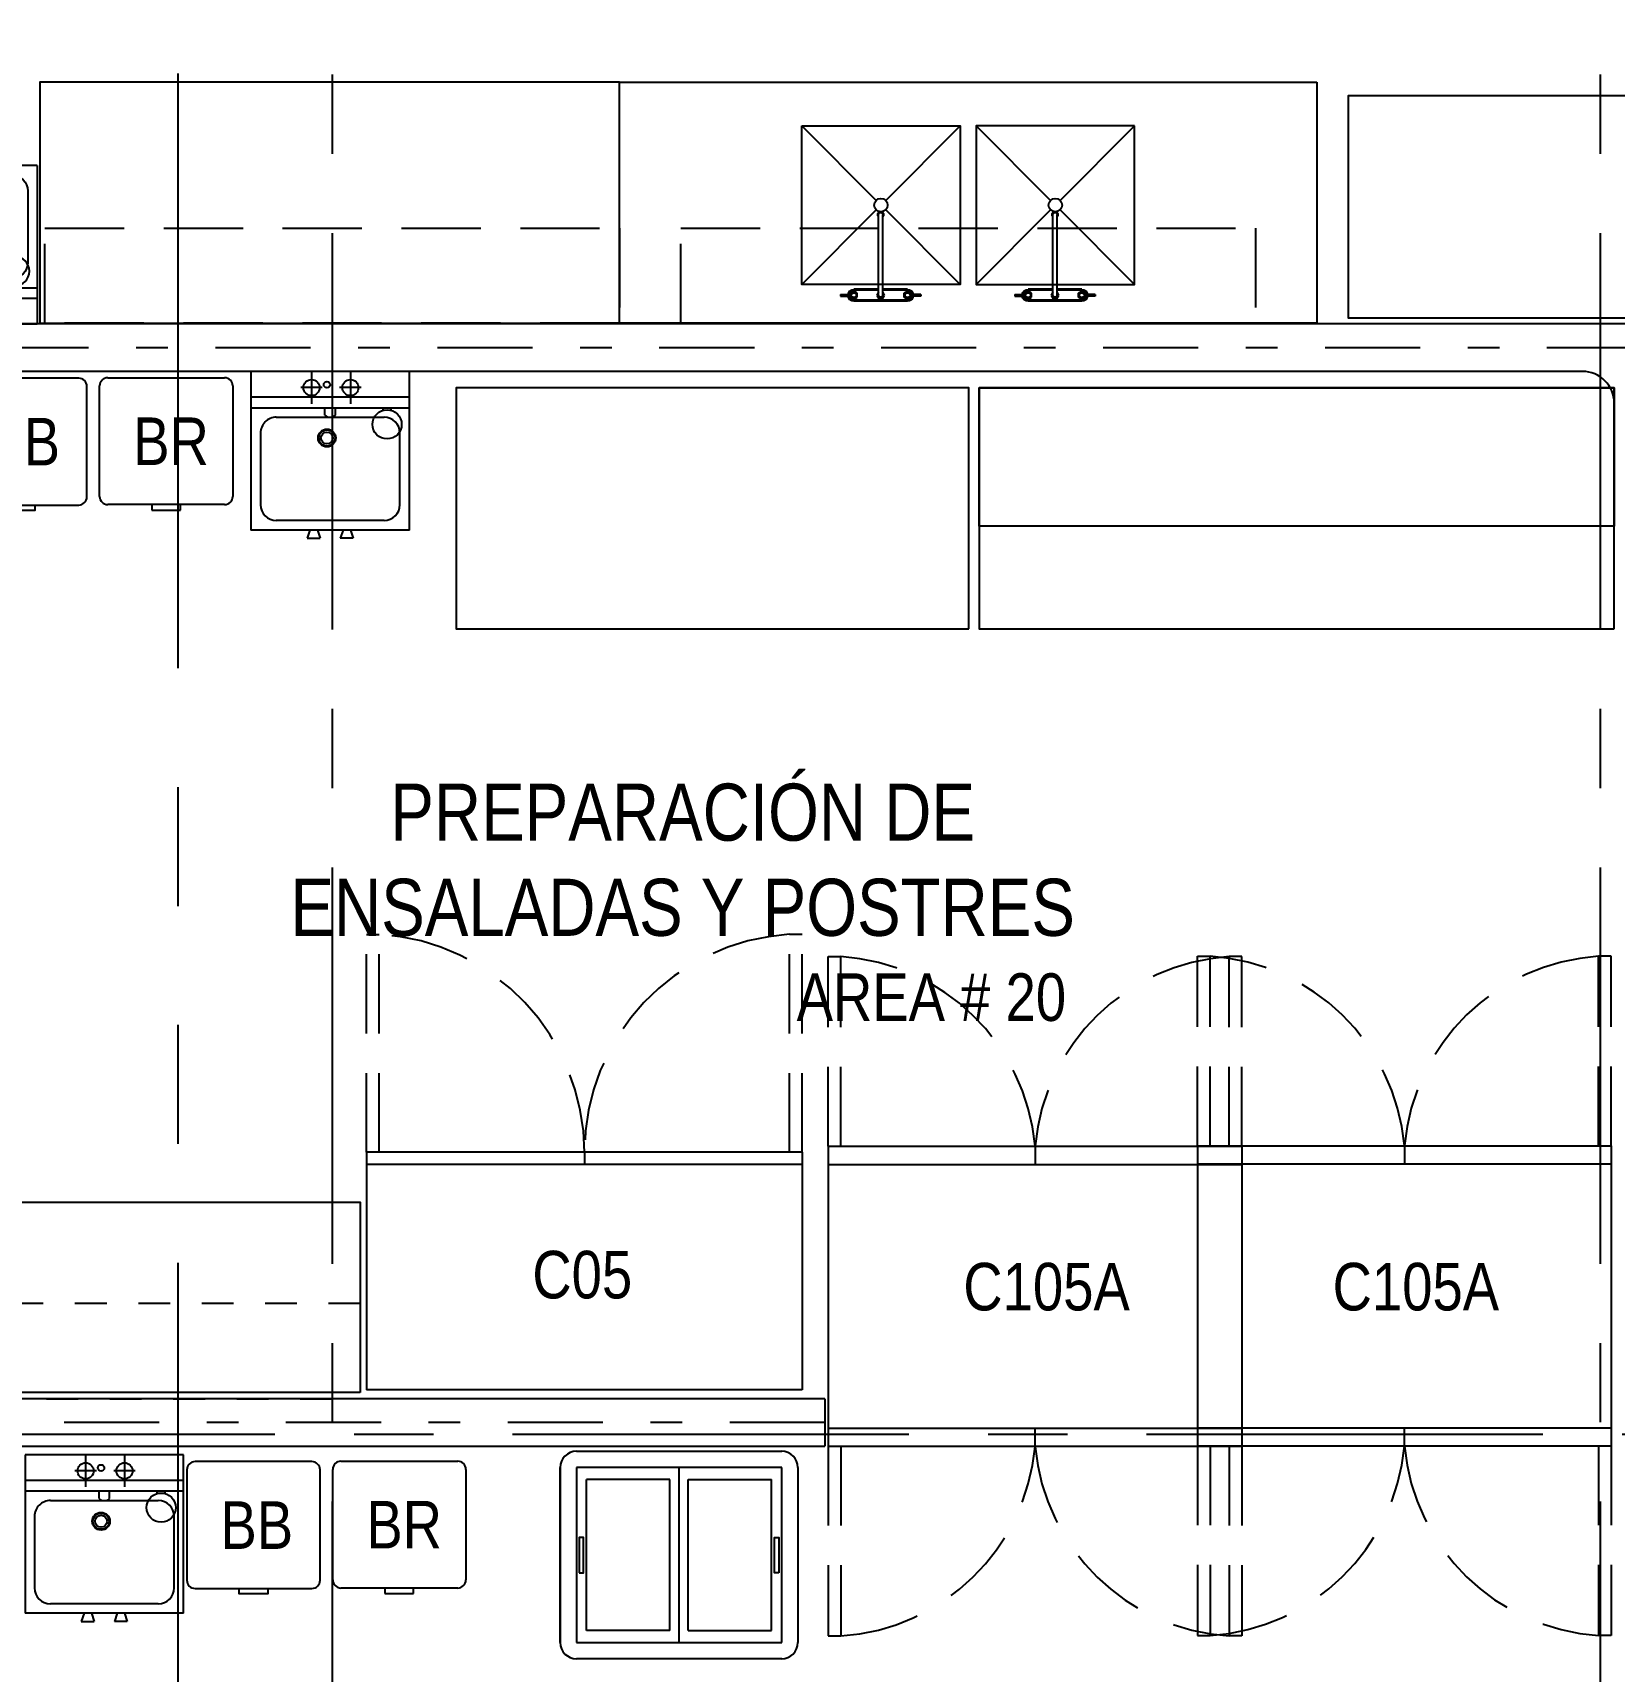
# Model space of a CAD drawing. Extents: x -28 to 149, y -33 to 76.
# Drawn here: x 27.06 to 32.04, y 16.38 to 21.54 of the extents above; entities that cross this region are included whole.
import ezdxf

# ---------------------------------------------------------------- set-up
doc = ezdxf.new("R2010")
doc.units = 0
for name, pattern in [('CENTER', [2, 1.25, -0.25, 0.25, -0.25]), ('DASHDOT', [1, 0.5, -0.25, 0, -0.25]), ('DASHDOT2', [12.7, 6.35, -3.175, 0, -3.175]), ('HIDDEN', [0.375, 0.25, -0.125]), ('PHANTOM2', [1.25, 0.625, -0.125, 0.125, -0.125, 0.125, -0.125])]:
    doc.linetypes.add(name, pattern=pattern)
for name, color, linetype in [('arq-ejes', 1, 'DASHDOT2'), ('arq-ejes-principales', 1, 'CENTER'), ('arq-equipamiento', 1, 'Continuous'), ('arq-hatch', 252, 'Continuous'), ('arq-indicacion de corte', 5, 'PHANTOM2'), ('arq-mobiliario', 1, 'Continuous'), ('arq-mobiliario sanitario', 1, 'Continuous'), ('arq-pared mamposteria', 4, 'Continuous'), ('arq-san', 1, 'Continuous'), ('arq-text-area', 3, 'Continuous'), ('arq-text-codigo', 1, 'Continuous'), ('arq-text-equipamiento', 2, 'Continuous')]:
    doc.layers.add(name, color=color, linetype=linetype)
doc.styles.add('dape 2', font='ARIALN.TTF', dxfattribs={"height": 2.5})

# ---------------------------------------------------------------- blocks, each defined once
blk = doc.blocks.new('BB')
for points in [[(0.1842, 0), (-0.1842, 0)], [(-0.21, -0.0258), (-0.21, -0.3742)], [(0.21, -0.3742), (0.21, -0.0258)], [(-0.1842, -0.4), (0.1842, -0.4)]]:
    blk.add_lwpolyline(points)
blk.add_lwpolyline([(0.0452, -0.4), (0.0452, -0.4171), (-0.0452, -0.4171), (-0.0452, -0.4)], close=True)
for centre, start, end in [((0.1842, -0.0258), 0, 90), ((-0.1842, -0.0258), 90, 180), ((-0.1842, -0.3742), 180, 270), ((0.1842, -0.3742), 270, 0)]:
    blk.add_arc(centre, 0.0258, start, end)
blk = doc.blocks.new('BR')
for p, q in [((-0.21, -0.3742), (-0.21, -0.0258)), ((-0.1842, 0), (0.1842, 0)), ((0.21, -0.0258), (0.21, -0.3742)), ((0.1842, -0.4), (-0.1842, -0.4)), ((-0.0452, -0.4), (-0.0452, -0.4171)), ((0.0452, -0.4), (-0.0452, -0.4)), ((0.0452, -0.4171), (0.0452, -0.4)), ((-0.0452, -0.4171), (0.0452, -0.4171))]:
    blk.add_line(p, q)
for centre, start, end in [((-0.1842, -0.0258), 90, 180), ((0.1842, -0.0258), 0, 90), ((-0.1842, -0.3742), 180, 270), ((0.1842, -0.3742), 270, 0)]:
    blk.add_arc(centre, 0.0258, start, end)
blk = doc.blocks.new('C05dwg')
for p, q in [((0, 0), (0, 1.3748)), ((0.7493, 1.3748), (0, 1.3748)), ((0.7112, 0), (0.7112, 1.3748)), ((0.7493, 0), (0.7493, 1.3748)), ((0.7493, 0.6874), (0.7112, 0.6874)), ((0.7493, 0), (0, 0))]:
    blk.add_line(p, q)
at = {"linetype": 'HIDDEN'}
for p, q in [((0.7493, 1.3748), (1.4367, 1.3748)), ((1.4367, 1.3748), (1.4367, 1.3348)), ((0.7493, 1.3348), (1.4367, 1.3348)), ((0.7493, 0.04), (1.4367, 0.04)), ((0.7493, 0), (1.4367, 0)), ((1.4367, 0), (1.4367, 0.04))]:
    blk.add_line(p, q, dxfattribs=at)
for centre, start, end in [((0.7485, 1.3769), 270.0706, 356.4964), ((0.7485, -0.0021), 3.5036, 89.9294)]:
    blk.add_arc(centre, 0.6895, start, end, dxfattribs=at)
blk = doc.blocks.new('LAV.')
for p, q in [((0.1656, 0.5), (0.1569, 0.5254)), ((0.1569, 0.5254), (0.1975, 0.5254)), ((0.1889, 0.5), (0.1975, 0.5254)), ((0.302, 0.5254), (0.2613, 0.5254)), ((0.27, 0.5), (0.2613, 0.5254)), ((0.2933, 0.5), (0.302, 0.5254)), ((-0.0206, 0.5), (0.4794, 0.5)), ((-0.0206, 0.5), (-0.0206, 0)), ((0.0594, 0.47), (0.3994, 0.47)), ((0.4794, 0), (0.4794, 0.5)), ((0.0094, 0.42), (0.0094, 0.1943)), ((0.4494, 0.1943), (0.4494, 0.42)), ((0.4794, 0.1143), (-0.0206, 0.1143)), ((0.0374, 0.1224), (0.0374, 0.1143)), ((0.3994, 0.1443), (0.0594, 0.1443)), ((0.0628, 0.1224), (0.0628, 0.1143)), ((0.2128, 0.1381), (0.2128, 0.1143)), ((0.2461, 0.1381), (0.2461, 0.1143)), ((-0.0206, 0.081), (0.4794, 0.081)), ((0.1658, 0), (0.1658, 0.1016)), ((0.2883, 0), (0.2883, 0.1016)), ((0.1318, 0.0508), (0.1998, 0.0508)), ((0.2544, 0.0508), (0.3223, 0.0508)), ((-0.0206, 0), (0.4794, 0))]:
    blk.add_line(p, q)
for centre, radius in [((0.0501, 0.1667), 0.046), ((0.2397, 0.2097), 0.028), ((0.1658, 0.0508), 0.0254), ((0.2397, 0.0416), 0.0102), ((0.2883, 0.0508), 0.0254)]:
    blk.add_circle(centre, radius)
at = {"color": 251}
for radius in [0.0254, 0.0188]:
    blk.add_circle((0.2397, 0.2097), radius, dxfattribs=at)
for centre, radius, start, end in [((0.0594, 0.42), 0.05, 90, 180), ((0.3994, 0.42), 0.05, 0, 90), ((0.0594, 0.1943), 0.05, 180, 270), ((0.3994, 0.1943), 0.05, 270, 0), ((0.2294, 0.1195), 0.025, 48.2195, 131.7805)]:
    blk.add_arc(centre, radius, start, end)
blk = doc.blocks.new('C105A')
at = {"linetype": 'HIDDEN'}
for p, q in [((0, 0.4731), (0, 1.0709)), ((0, 1.0709), (0.04, 1.0709)), ((0.04, 0.4731), (0.04, 1.0709)), ((1.2649, 0.4731), (1.2649, 1.0709)), ((1.3049, 1.0709), (1.2649, 1.0709)), ((1.3049, 0.4731), (1.3049, 1.0709)), ((0, -0.4731), (0, -1.0709)), ((0.04, -0.4731), (0.04, -1.0709)), ((1.2649, -0.4731), (1.2649, -1.0709)), ((1.3049, -0.4731), (1.3049, -1.0709)), ((0, -1.0709), (0.04, -1.0709)), ((1.3049, -1.0709), (1.2649, -1.0709))]:
    blk.add_line(p, q, dxfattribs=at)
for p, q in [((0, 0.4731), (1.3049, 0.4731)), ((0, 0.4731), (0, -0.4731)), ((0.6525, 0.4731), (0.6525, 0.4159)), ((1.3049, 0.4731), (1.3049, -0.4731)), ((0, 0.4159), (1.3049, 0.4159)), ((0, -0.4159), (1.3049, -0.4159)), ((0.6525, -0.4731), (0.6525, -0.4159)), ((0, -0.4731), (1.3049, -0.4731))]:
    blk.add_line(p, q)
for centre, start, end in [((-0.0024, 0.4148), 5.1992, 86.2993), ((1.3074, 0.4148), 93.7007, 174.8008), ((-0.0024, -0.4148), 273.7007, 354.8008), ((1.3074, -0.4148), 185.1992, 266.2993)]:
    blk.add_arc(centre, 0.6575, start, end, dxfattribs=at)
blk = doc.blocks.new('C33')
for p, q in [((-0.3239, 0.6541), (0.3239, 0.6541)), ((-0.3747, 0.0508), (-0.3747, 0.6033)), ((-0.3747, 0.6033), (-0.3747, 0.0508)), ((0.3239, 0.6033), (-0.3239, 0.6033)), ((-0.3239, 0.6033), (-0.3239, 0.0508)), ((0, 0.0508), (0, 0.6033)), ((0.3239, 0.0508), (0.3239, 0.6033)), ((0.3747, 0.6033), (0.3747, 0.0508)), ((-0.2921, 0.0889, 0.0009), (-0.2921, 0.5652, 0.0009)), ((-0.0286, 0.5652, 0.0009), (-0.2921, 0.5652, 0.0009)), ((-0.0286, 0.0889, 0.0009), (-0.0286, 0.5652, 0.0009)), ((0.0286, 0.5652, 0.0009), (0.2921, 0.5652, 0.0009)), ((0.0286, 0.0889, 0.0009), (0.0286, 0.5652, 0.0009)), ((0.2921, 0.0889, 0.0009), (0.2921, 0.5652, 0.0009)), ((-0.0286, 0.0889, 0.0009), (-0.2921, 0.0889, 0.0009)), ((0.0286, 0.0889, 0.0009), (0.2921, 0.0889, 0.0009)), ((-0.3239, 0.0508), (0.3239, 0.0508)), ((0.3239, 0), (-0.3239, 0))]:
    blk.add_line(p, q)
for points in [[(-0.3152, 0.2713), (-0.3016, 0.2713), (-0.3016, 0.3828), (-0.3152, 0.3828)], [(0.3152, 0.2713), (0.3016, 0.2713), (0.3016, 0.3828), (0.3152, 0.3828)]]:
    blk.add_lwpolyline(points, close=True)
for centre, start, end in [((-0.3239, 0.6033), 90, 180), ((0.3239, 0.6033), 0, 90), ((-0.3239, 0.0508), 180, 270), ((0.3239, 0.0508), 270, 0)]:
    blk.add_arc(centre, 0.0508, start, end)
blk = doc.blocks.new('PILE02')
for p, q in [((0, 0.76), (2.2, 0.76)), ((0, 0), (0, 0.76)), ((2.2, 0.76), (2.2, 0)), ((0.81, 0.3872), (0.575, 0.6223)), ((0.84, 0.3872), (1.075, 0.6223)), ((1.36, 0.3872), (1.125, 0.6223)), ((1.39, 0.3872), (1.625, 0.6223)), ((0.575, 0.1223), (0.81, 0.3573)), ((1.075, 0.1223), (0.84, 0.3573)), ((1.125, 0.1223), (1.36, 0.3573)), ((1.625, 0.1223), (1.39, 0.3573)), ((2.2, 0), (0, 0))]:
    blk.add_line(p, q)
at = {"extrusion": (2.03808e-18, -0.016642, 0.999862)}
for p, q in [((0.8175, 0.0882, -0.0042), (0.8175, 0.3422)), ((0.8308, 0.0882, -0.0042), (0.8308, 0.3422)), ((1.3674, 0.0882, -0.0042), (1.3674, 0.3422)), ((1.3806, 0.0882, -0.0042), (1.3806, 0.3422)), ((0.8175, 0.1068, -0.0039), (0.7395, 0.1068, -0.0039)), ((0.8175, 0.1041, -0.004), (0.7395, 0.1041, -0.004)), ((0.9088, 0.1068, -0.0039), (0.8308, 0.1068, -0.0039)), ((0.9088, 0.1041, -0.004), (0.8308, 0.1041, -0.004)), ((1.3674, 0.1068, -0.0039), (1.2893, 0.1068, -0.0039)), ((1.3674, 0.1041, -0.004), (1.2893, 0.1041, -0.004)), ((1.4587, 0.1068, -0.0039), (1.3806, 0.1068, -0.0039)), ((1.4587, 0.1041, -0.004), (1.3806, 0.1041, -0.004)), ((0.6972, 0.0909, -0.0042), (0.7325, 0.0909, -0.0042)), ((0.6972, 0.0909, -0.0042), (0.6972, 0.0856, -0.0043)), ((0.6972, 0.0856, -0.0043), (0.7325, 0.0856, -0.0043)), ((0.7395, 0.1007, -0.004), (0.7287, 0.0945, -0.0041)), ((0.7287, 0.0945, -0.0041), (0.7287, 0.0909, -0.0042)), ((0.7287, 0.0856, -0.0043), (0.7287, 0.082, -0.0043)), ((0.7287, 0.082, -0.0043), (0.7395, 0.0758, -0.0044)), ((0.7503, 0.0945, -0.0041), (0.7395, 0.1007, -0.004)), ((0.7395, 0.0758, -0.0044), (0.7503, 0.082, -0.0043)), ((0.9088, 0.0724, -0.0045), (0.7395, 0.0724, -0.0045)), ((0.9088, 0.0697, -0.0045), (0.7395, 0.0697, -0.0045)), ((0.7503, 0.082, -0.0043), (0.7503, 0.0945, -0.0041)), ((0.8175, 0.0983, -0.0041), (0.8117, 0.0882, -0.0042)), ((0.8117, 0.0882, -0.0042), (0.8179, 0.0775, -0.0044)), ((0.8179, 0.0775, -0.0044), (0.8304, 0.0775, -0.0044)), ((0.8304, 0.0775, -0.0044), (0.8366, 0.0882, -0.0042)), ((0.8366, 0.0882, -0.0042), (0.8308, 0.0983, -0.0041)), ((0.8981, 0.0945, -0.0041), (0.9088, 0.1007, -0.004)), ((0.8981, 0.082, -0.0043), (0.8981, 0.0945, -0.0041)), ((0.9088, 0.0758, -0.0044), (0.8981, 0.082, -0.0043)), ((0.9088, 0.1007, -0.004), (0.9196, 0.0945, -0.0041)), ((0.9196, 0.082, -0.0043), (0.9088, 0.0758, -0.0044)), ((0.9512, 0.0909, -0.0042), (0.9158, 0.0909, -0.0042)), ((0.9512, 0.0856, -0.0043), (0.9158, 0.0856, -0.0043)), ((0.9196, 0.0945, -0.0041), (0.9196, 0.0909, -0.0042)), ((0.9196, 0.0856, -0.0043), (0.9196, 0.082, -0.0043)), ((0.9512, 0.0909, -0.0042), (0.9512, 0.0856, -0.0043)), ((1.247, 0.0909, -0.0042), (1.247, 0.0856, -0.0043)), ((1.247, 0.0909, -0.0042), (1.2824, 0.0909, -0.0042)), ((1.247, 0.0856, -0.0043), (1.2824, 0.0856, -0.0043)), ((1.2893, 0.1007, -0.004), (1.2786, 0.0945, -0.0041)), ((1.2786, 0.0945, -0.0041), (1.2786, 0.0909, -0.0042)), ((1.2786, 0.0856, -0.0043), (1.2786, 0.082, -0.0043)), ((1.2786, 0.082, -0.0043), (1.2893, 0.0758, -0.0044)), ((1.3001, 0.0945, -0.0041), (1.2893, 0.1007, -0.004)), ((1.2893, 0.0758, -0.0044), (1.3001, 0.082, -0.0043)), ((1.4587, 0.0724, -0.0045), (1.2893, 0.0724, -0.0045)), ((1.4587, 0.0697, -0.0045), (1.2893, 0.0697, -0.0045)), ((1.3001, 0.082, -0.0043), (1.3001, 0.0945, -0.0041)), ((1.3674, 0.0983, -0.0041), (1.3616, 0.0882, -0.0042)), ((1.3616, 0.0882, -0.0042), (1.3678, 0.0775, -0.0044)), ((1.3678, 0.0775, -0.0044), (1.3802, 0.0775, -0.0044)), ((1.3802, 0.0775, -0.0044), (1.3864, 0.0882, -0.0042)), ((1.3864, 0.0882, -0.0042), (1.3806, 0.0983, -0.0041)), ((1.4479, 0.0945, -0.0041), (1.4587, 0.1007, -0.004)), ((1.4479, 0.082, -0.0043), (1.4479, 0.0945, -0.0041)), ((1.4587, 0.0758, -0.0044), (1.4479, 0.082, -0.0043)), ((1.4587, 0.1007, -0.004), (1.4694, 0.0945, -0.0041)), ((1.4694, 0.082, -0.0043), (1.4587, 0.0758, -0.0044)), ((1.501, 0.0909, -0.0042), (1.4656, 0.0909, -0.0042)), ((1.501, 0.0856, -0.0043), (1.4656, 0.0856, -0.0043)), ((1.4694, 0.0945, -0.0041), (1.4694, 0.0909, -0.0042)), ((1.4694, 0.0856, -0.0043), (1.4694, 0.082, -0.0043)), ((1.501, 0.0909, -0.0042), (1.501, 0.0856, -0.0043))]:
    blk.add_line(p, q, dxfattribs=at)
for points in [[(0.575, 0.6223), (1.075, 0.6223), (1.075, 0.1223), (0.575, 0.1223)], [(1.625, 0.6223), (1.125, 0.6223), (1.125, 0.1223), (1.625, 0.1223)]]:
    blk.add_lwpolyline(points, close=True)
for centre in [(0.825, 0.3723), (1.375, 0.3723)]:
    blk.add_circle(centre, 0.0212)
at = {"extrusion": (-5.89806e-17, 0.016642, -0.999862)}
for centre, major_axis, start_param, end_param in [((0.8242, 0.3422), (-0.00655, 0.00655, 0.00011), 4.722594, 9.414573), ((1.374, 0.3422), (-0.00655, 0.00655, 0.00011), 4.722594, 9.414573), ((0.7395, 0.0882, -0.0042), (-0.0131, 0.0131, 0.0002), 5.64114, 7.068583), ((0.9088, 0.0882, -0.0042), (-0.0112, 0.0112, 0.0002), 0.785398, 2.188739), ((1.2893, 0.0882, -0.0042), (-0.0131, 0.0131, 0.0002), 5.64114, 7.068583), ((1.4587, 0.0882, -0.0042), (-0.0112, 0.0112, 0.0002), 0.785398, 2.188739), ((0.7395, 0.0882, -0.0042), (-0.0131, 0.0131, 0.0002), 3.926991, 5.354434), ((0.9088, 0.0882, -0.0042), (-0.0131, 0.0131, 0.0002), 2.499547, 3.926991), ((1.2893, 0.0882, -0.0042), (-0.0131, 0.0131, 0.0002), 3.926991, 5.354434), ((1.4587, 0.0882, -0.0042), (-0.0131, 0.0131, 0.0002), 2.499547, 3.926991)]:
    blk.add_ellipse(centre, major_axis=major_axis, ratio=1, start_param=start_param, end_param=end_param, dxfattribs=at)
at = {"extrusion": (-6.93889e-17, 0.016642, -0.999862)}
for centre in [(0.8242, 0.3422), (1.374, 0.3422)]:
    blk.add_ellipse(centre, major_axis=(-0.00468, 0.00468, 0.00008), ratio=1, start_param=5.497787, end_param=8.63938, dxfattribs=at)
at = {"extrusion": (-8.32667e-17, 0.016642, -0.999862)}
for centre in [(0.7395, 0.0882, -0.0042), (1.2893, 0.0882, -0.0042)]:
    blk.add_ellipse(centre, major_axis=(-0.0112, 0.0112, 0.0002), ratio=1, start_param=5.665243, end_param=7.068583, dxfattribs=at)
at = {"extrusion": (-5.72459e-17, 0.016642, -0.999862)}
for centre in [(0.9088, 0.0882, -0.0042), (1.4587, 0.0882, -0.0042)]:
    blk.add_ellipse(centre, major_axis=(-0.0131, 0.0131, 0.0002), ratio=1, start_param=0.785398, end_param=2.212842, dxfattribs=at)
at = {"extrusion": (-6.59195e-17, 0.016642, -0.999862)}
for centre in [(0.7395, 0.0882, -0.0042), (1.2893, 0.0882, -0.0042)]:
    blk.add_ellipse(centre, major_axis=(-0.0112, 0.0112, 0.0002), ratio=1, start_param=3.926991, end_param=5.330332, dxfattribs=at)
at = {"extrusion": (-6.07153e-17, 0.016642, -0.999862)}
for centre in [(0.7395, 0.0882, -0.0042), (1.2893, 0.0882, -0.0042)]:
    blk.add_ellipse(centre, major_axis=(-0.00526, 0.00526, 0.00009), ratio=1, start_param=5.861296, end_param=11.417464, dxfattribs=at)
at = {"extrusion": (3.81639e-17, 0.016642, -0.999862)}
for centre in [(0.8242, 0.0882, -0.0042), (1.374, 0.0882, -0.0042)]:
    blk.add_ellipse(centre, major_axis=(-0.00468, 0.00468, 0.00008), ratio=1, start_param=2.356194, end_param=5.497787, dxfattribs=at)
at = {"extrusion": (-6.76542e-17, 0.016642, -0.999862)}
blk.add_ellipse((0.9088, 0.0882, -0.0042), major_axis=(-0.00526, 0.00526, 0.00009), ratio=1, start_param=2.719703, end_param=8.275871, dxfattribs=at)
at = {"extrusion": (-6.41848e-17, 0.016642, -0.999862)}
for centre, major_axis, start_param, end_param in [((0.9088, 0.0882, -0.0042), (-0.0112, 0.0112, 0.0002), 2.52365, 3.926991), ((1.4587, 0.0882, -0.0042), (-0.00526, 0.00526, 0.00009), 2.719703, 8.275871), ((1.4587, 0.0882, -0.0042), (-0.0112, 0.0112, 0.0002), 2.52365, 3.926991)]:
    blk.add_ellipse(centre, major_axis=major_axis, ratio=1, start_param=start_param, end_param=end_param, dxfattribs=at)

msp = doc.modelspace()

# ---------------------------------------------------------------- hatches: boundary and pattern name
at = {"layer": 'arq-hatch'}
h = msp.add_hatch(dxfattribs=at)
h.set_pattern_fill('LINE', color=8, scale=0.02, angle=45, style=0)
h.set_pattern_definition([(45, (56.22398, 4.97406), (-0.04490128, 0.04490128), [])])
h.paths.add_polyline_path([(56.306, 6.62), (56.176, 6.67), (56.176, 4.4481), (56.306, 4.4966)])
h.paths.add_polyline_path([(56.3053, 4.0878), (56.176, 4.1375), (56.176, 3.9938), (56.0849, 3.9938), (56.1349, 3.8639), (56.3049, 3.8639)])
h.paths.add_polyline_path([(55.7735, 3.9938), (53.9322, 3.9938), (53.9322, 3.8638), (54.1448, 3.8638), (55.1734, 3.8638), (55.7249, 3.8638)])
h.paths.add_polyline_path([(53.9322, 3.9938), (53.8322, 3.9938), (53.8322, 3.8638), (53.9322, 3.8638)])
h.paths.add_polyline_path([(53.8322, 3.9938), (53.5432, 3.9938), (53.5932, 3.8638), (53.8322, 3.8638)])
h.paths.add_polyline_path([(-0.1776, 4.5303), (-0.3076, 4.4803), (-0.3076, 4.2812), (-0.1776, 4.2812)])
h.paths.add_polyline_path([(-0.1776, 4.2812), (-0.3076, 4.2812), (-0.3076, 4.1562), (-0.1776, 4.1562)])
h.paths.add_polyline_path([(0, 4.0803), (-0.1776, 4.0803), (-0.1776, 4.1562), (-0.3076, 4.1562), (-0.3076, 3.9503), (0, 3.9503)])
h.paths.add_polyline_path([(0.2724, 4.0803), (0, 4.0803), (0, 3.9503), (0.2224, 3.9503)])
h.paths.add_polyline_path([(10.3138, 5.6199), (8.2571, 5.6238), (8.2772, 5.57), (8.7716, 5.57), (9.8002, 5.57), (10.2946, 5.57)])
h.paths.add_polyline_path([(10.3446, 5.7), (8.2287, 5.7), (8.2571, 5.6238), (10.3138, 5.6199)])
h.paths.add_polyline_path([(12.7719, 5.7), (10.656, 5.7), (10.6862, 5.6192), (12.7393, 5.6153)])
h.paths.add_polyline_path([(12.7393, 5.6153), (10.6862, 5.6192), (10.7046, 5.57), (11.199, 5.57), (12.2275, 5.57), (12.2275, 5.5701), (12.7219, 5.5701)])
h.paths.add_polyline_path([(13.1, 5.7), (13.0833, 5.7), (13.1, 5.6552)])
h.paths.add_polyline_path([(56.306, 8.6376), (56.1754, 8.6878), (56.1754, 8.1159), (56.1754, 8.0999), (56.1754, 8.05), (56.306, 8.05)])
h.paths.add_polyline_path([(56.306, 8.05), (56.1754, 8.05), (56.1754, 7.2312), (56, 7.2312), (56.175, 7.2256), (56, 7.22), (56.175, 7.22), (56.175, 6.981), (56.306, 7.03)])
h.paths.add_polyline_path([(49.6461, 35.08), (48.5573, 35.08), (48.5087, 34.95), (49.6461, 34.95)])
h.paths.add_polyline_path([(50.5797, 35.08), (49.6461, 35.08), (49.6461, 34.95), (50.6297, 34.95)])
h.paths.add_polyline_path([(51.0789, 35.08), (50.9883, 35.08), (50.9397, 34.95), (51.0789, 34.95)])
h.paths.add_polyline_path([(51.2289, 35.08), (51.0789, 35.08), (51.0789, 34.95), (51.2289, 34.95)])
h.paths.add_polyline_path([(53.0056, 35.08), (51.2289, 35.08), (51.2289, 34.95), (53.0556, 34.95)])
h.paths.add_polyline_path([(20.5106, 35.08), (20, 35.08), (20, 34.9502), (20.5106, 34.9502)])
h.paths.add_polyline_path([(20, 35.08), (19.482, 35.08), (19.482, 34.9502), (20, 34.9502)])
h.paths.add_polyline_path([(42.086, 35.08), (41.0575, 35.08), (41.0575, 34.95), (42.086, 34.95)])
h.paths.add_polyline_path([(41.0575, 35.08), (40.563, 35.08), (40.513, 34.95), (41.0575, 34.95)])
h.paths.add_polyline_path([(42.5804, 35.08), (42.086, 35.08), (42.086, 34.95), (42.629, 34.95)])
edge = h.paths.add_edge_path()
edge.add_line((34.5796, 35.08), (34.4, 35.08))
edge.add_arc((34.4, 34.98), 0.1, 90, 180)
edge.add_line((34.3, 34.98), (34.3, 34.95))
edge.add_line((34.3, 34.95), (34.6282, 34.95))
edge.add_line((34.6282, 34.95), (34.5796, 35.08))
h.paths.add_polyline_path([(37.0056, 35.08), (34.9882, 35.08), (34.9382, 34.95), (37.0541, 34.95)])
h.paths.add_polyline_path([(39.4373, 35.08), (37.4141, 35.08), (37.3641, 34.95), (39.4858, 34.95)])
h.paths.add_polyline_path([(18.573, 35.0802), (17.3999, 35.0802), (17.3999, 34.9502), (18.6216, 34.9502)])
h.paths.add_polyline_path([(19.482, 35.08), (18.9876, 35.08), (18.9391, 34.9502), (19.482, 34.9502)])
h.paths.add_polyline_path([(20.9731, 35.08), (20.5106, 35.08), (20.5106, 34.9502), (20.9731, 34.9502)])
h.paths.add_polyline_path([(8.5108, 34.95), (8.5594, 35.08), (10.5792, 35.08), (10.6292, 34.95)])
edge = h.paths.add_edge_path()
edge.add_line((10.9417, 34.95), (10.9903, 35.08))
edge.add_line((10.9903, 35.08), (13.0077, 35.08))
edge.add_line((13.0077, 35.08), (13.0327, 35.015))
edge.add_line((13.0327, 35.015), (13.0577, 34.95))
edge.add_line((13.0577, 34.95), (10.9417, 34.95))

# ---------------------------------------------------------------- linework, layer by layer
at = {"layer": 'arq-ejes', "linetype": 'DASHDOT', "ltscale": 0.6}
for p, q in [((33.5318, 20.5515), (25.5909, 20.5515)), ((29.5542, 17.1622), (25.5889, 17.1622))]:
    msp.add_line(p, q, dxfattribs=at)
at = {"layer": 'arq-ejes-principales'}
for p, q in [((28, 36.9128), (28, -2.6791)), ((32, 36.9128), (32, -2.6791)), ((-5.4309, 17.125), (59.9297, 17.125))]:
    msp.add_line(p, q, dxfattribs=at)
at = {"layer": 'arq-indicacion de corte', "ltscale": 3}
msp.add_line((27.513, 40.1657), (27.513, -7.9084), dxfattribs=at)
at = {"layer": 'arq-mobiliario'}
for points in [[(28.906, 21.3888), (27.0774, 21.3888), (27.0774, 20.6288), (28.906, 20.6288)], [(33.3713, 21.3454), (31.2053, 21.3454), (31.2053, 20.6454), (33.3713, 20.6454)], [(30.0406, 20.4245), (32.0441, 20.4245), (32.0441, 19.9888), (30.0406, 19.9888)]]:
    msp.add_lwpolyline(points, close=True, dxfattribs=at)
at = {"layer": 'arq-mobiliario', "linetype": 'HIDDEN'}
for points in [[(27.0937, 20.9288), (28.9059, 20.9288), (28.9059, 20.6288), (27.0937, 20.6288)], [(29.0999, 20.9288), (30.9121, 20.9288), (30.9121, 20.6288), (29.0999, 20.6288)]]:
    msp.add_lwpolyline(points, close=True, dxfattribs=at)
at = {"layer": 'arq-mobiliario'}
for points in [[(30.0084, 19.6645), (30.0084, 19.6645), (30.0084, 20.4245), (28.3906, 20.4245), (28.3906, 20.4245), (28.3906, 19.6645), (30.0084, 19.6645)], [(32.0441, 19.6645), (32.0441, 19.6645), (32.0441, 20.4245), (30.0406, 20.4245), (30.0406, 20.4245), (30.0406, 19.6645), (32.0441, 19.6645)], [(26.4989, 17.8572), (28.0887, 17.8572), (28.0887, 17.2572)], [(28.0887, 17.2572), (28.0887, 17.2572), (28.0887, 17.2572), (26.4989, 17.2572)]]:
    msp.add_lwpolyline(points, dxfattribs=at)
at = {"layer": 'arq-mobiliario', "linetype": 'HIDDEN', "ltscale": 0.4}
msp.add_lwpolyline([(28.0887, 17.5372), (26.4989, 17.5372), (26.4989, 17.2372), (28.0887, 17.2372)], dxfattribs=at)
at = {"layer": 'arq-pared mamposteria'}
for p, q in [((32.1941, 20.6265), (25.5909, 20.6265)), ((31.9441, 20.4765), (25.8409, 20.4765)), ((29.5542, 17.2372), (25.8389, 17.2372)), ((25.5889, 17.0872), (29.5542, 17.0872))]:
    msp.add_line(p, q, dxfattribs=at)
msp.add_lwpolyline([(29.5542, 17.2372), (29.5542, 17.0872)], dxfattribs=at)
msp.add_arc((31.9441, 20.3765), 0.1, 360, 90, dxfattribs=at)

# ---------------------------------------------------------------- block references
at = {"layer": 'arq-equipamiento'}
for name, p in [('BB', (27.0164, 20.4553)), ('BR', (27.4765, 20.4567)), ('C105A', (29.5649, 17.5603)), ('C105A', (30.7299, 17.5615)), ('C33', (29.0941, 16.4172)), ('BB', (27.7516, 17.0388)), ('BR', (28.2118, 17.0402))]:
    msp.add_blockref(name, p, dxfattribs=at)
at = {"layer": 'arq-equipamiento', "rotation": 90}
msp.add_blockref('C05dwg', (29.483, 17.2649), dxfattribs=at)
at = {"layer": 'arq-mobiliario sanitario'}
msp.add_blockref('PILE02', (28.906, 20.6288), dxfattribs=at)
at = {"layer": 'arq-san', "xscale": -1}
msp.add_blockref('LAV.', (27.0491, 20.626), dxfattribs=at)
at = {"layer": 'arq-san', "rotation": 180}
for p in [(28.2232, 20.4765), (27.5106, 17.0605)]:
    msp.add_blockref('LAV.', p, dxfattribs=at)

# ---------------------------------------------------------------- texts
at = {"layer": 'arq-text-area', "insert": (27.6377, 19.1769), "char_height": 0.18, "width": 2.909108, "attachment_point": 1, "style": 'dape 2'}
msp.add_mtext('\\pi0.54584;PREPARACIÓN DE\\P\\pi0.23059;ENSALADAS Y POSTRES ', dxfattribs=at)
at = {"layer": 'arq-text-codigo', "style": 'dape 2'}
msp.add_text('AREA # 20', height=0.15, dxfattribs=at).set_placement((29.4652, 18.4286))
at = {"layer": 'arq-text-equipamiento', "char_height": 0.15, "attachment_point": 1, "style": 'dape 2'}
for s, insert, width in [('BB', (26.9124, 20.3302), 0.29482), ('BR', (27.3725, 20.3315), 0.29482), ('C05', (28.6313, 17.7035), 0.321019), ('{\\C256;C105A}', (29.9908, 17.6656), 1.30113), ('{\\C256;C105A}', (31.1557, 17.6656), 1.30113), ('BB', (27.6476, 16.9136), 0.29482), ('BR', (28.1078, 16.915), 0.29482)]:
    msp.add_mtext(s, dxfattribs=dict(at, insert=insert, width=width))

doc.saveas('drawing.dxf')
